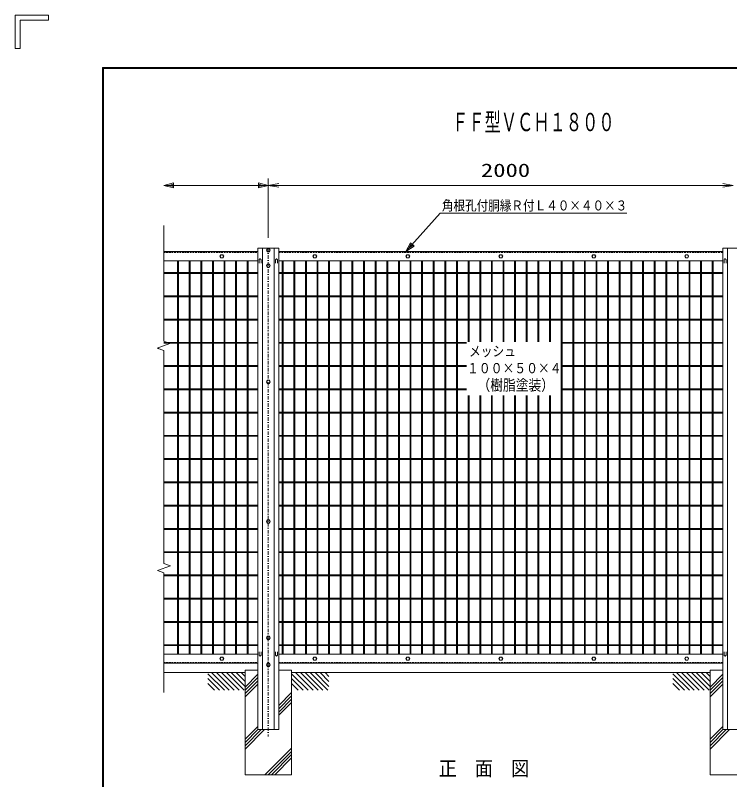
# Model space of a CAD drawing. Units: millimetres, scale not verified. Extents: x -4425 to 4425, y -3150 to 3150.
# Drawn here: x -4425 to -1352, y -137 to 3150 of the extents above; entities that cross this region are included whole.
import ezdxf
from ezdxf.enums import TextEntityAlignment as Align

# ---------------------------------------------------------------- set-up
doc = ezdxf.new("R2010")
doc.units = ezdxf.units.MM
doc.header["$LTSCALE"] = 30
doc.linetypes.add('USER1', pattern=[1.01, 0.5, -0.25, 0.01, -0.25])
doc.linetypes.add('USER2', pattern=[0.375, 0.25, -0.125])
for name, color, linetype, lineweight in [('0-0_1', 4, 'Continuous', 18), ('0-1_2', 7, 'Continuous', 9), ('0-2_0', 1, 'Continuous', 18), ('0-5_WAKU', 7, 'Continuous', 9)]:
    doc.layers.add(name, color=color, linetype=linetype, lineweight=lineweight)
doc.layers.add('0-3_10', color=4, linetype='Continuous')
doc.styles.add('ＭＳ ゴシック', font='')
doc.styles.get('ＭＳ ゴシック').set_extended_font_data('MS Gothic')

# ---------------------------------------------------------------- blocks, each defined once
blk = doc.blocks.new('C4')
at = {"layer": '0-0_1'}
blk.add_line((16182.3, 142452.6), (16307.3, 142327.6), dxfattribs=at)
blk = doc.blocks.new('C7')
at = {"layer": '0-0_1'}
blk.add_line((48157.7, 154850.1), (52602.9, 159800.1), dxfattribs=at)
blk.add_lwpolyline([(49233.9, 155577.1), (48157.7, 154850.1), (48765.2, 155998)], close=True, dxfattribs=at)
blk.add_lwpolyline([(49116.7, 155682.3), (48578.6, 155318.8), (48882.3, 155892.8)], dxfattribs=at)
blk = doc.blocks.new('DARROWS')
at = {"layer": '0-2_0', "color": 2}
blk.add_line((0, 0), (-29.97, 0), dxfattribs=at)
blk.add_lwpolyline([(-30, -5), (0, 0), (-30, 5)], dxfattribs=at)

msp = doc.modelspace()

# ---------------------------------------------------------------- linework, layer by layer
at = {"layer": '0-0_1'}
for p, q in [((-2597.74, 2298.67), (-1794.81, 2298.67)), ((-3786.74, 2245.67), (-3786.74, 2108.47)), ((-3786.74, 2108.47), (-3786.74, 1748.98)), ((-3727.24, 2093.67), (-3727.24, 403.67)), ((-3723.24, 2093.67), (-3723.24, 403.67)), ((-3677.24, 2093.67), (-3677.24, 403.67)), ((-3673.24, 2093.67), (-3673.24, 403.67)), ((-3627.24, 2093.67), (-3627.24, 403.67)), ((-3623.24, 2093.67), (-3623.24, 403.67)), ((-3577.24, 2093.67), (-3577.24, 403.67)), ((-3573.24, 2093.67), (-3573.24, 403.67)), ((-3527.24, 2093.67), (-3527.24, 403.67)), ((-3523.24, 2093.67), (-3523.24, 403.67)), ((-3477.24, 2093.67), (-3477.24, 403.67)), ((-3473.24, 2093.67), (-3473.24, 403.67)), ((-3427.24, 2093.67), (-3427.24, 403.67)), ((-3423.24, 2093.67), (-3423.24, 403.67)), ((-3277.24, 2093.67), (-3277.24, 403.67)), ((-3273.24, 2093.67), (-3273.24, 403.67)), ((-3227.24, 2093.67), (-3227.24, 403.67)), ((-3223.24, 2093.67), (-3223.24, 403.67)), ((-3177.24, 2093.67), (-3177.24, 403.67)), ((-3173.24, 2093.67), (-3173.24, 403.67)), ((-3127.24, 2093.67), (-3127.24, 403.67)), ((-3123.24, 2093.67), (-3123.24, 403.67)), ((-3077.24, 2093.67), (-3077.24, 403.67)), ((-3073.24, 2093.67), (-3073.24, 403.67)), ((-3027.24, 2093.67), (-3027.24, 403.67)), ((-3023.24, 2093.67), (-3023.24, 403.67)), ((-2977.24, 2093.67), (-2977.24, 403.67)), ((-2973.24, 2093.67), (-2973.24, 403.67)), ((-2927.24, 2093.67), (-2927.24, 403.67)), ((-2923.24, 2093.67), (-2923.24, 403.67)), ((-2877.24, 2093.67), (-2877.24, 403.67)), ((-2873.24, 2093.67), (-2873.24, 403.67)), ((-2827.24, 2093.67), (-2827.24, 403.67)), ((-2823.24, 2093.67), (-2823.24, 403.67)), ((-2777.24, 2093.67), (-2777.24, 403.67)), ((-2773.24, 2093.67), (-2773.24, 403.67)), ((-2727.24, 2093.67), (-2727.24, 403.67)), ((-2723.24, 2093.67), (-2723.24, 403.67)), ((-2677.24, 2093.67), (-2677.24, 403.67)), ((-2673.24, 2093.67), (-2673.24, 403.67)), ((-2627.24, 2093.67), (-2627.24, 403.67)), ((-2623.24, 2093.67), (-2623.24, 403.67)), ((-2577.24, 2093.67), (-2577.24, 403.67)), ((-2573.24, 2093.67), (-2573.24, 403.67)), ((-2527.24, 2093.67), (-2527.24, 403.67)), ((-2523.24, 2093.67), (-2523.24, 403.67)), ((-2477.24, 2093.67), (-2477.24, 1746.32)), ((-2473.24, 2093.67), (-2473.24, 1746.32)), ((-2427.24, 2093.67), (-2427.24, 1746.32)), ((-2423.24, 2093.67), (-2423.24, 1746.32)), ((-2377.24, 2093.67), (-2377.24, 1746.32)), ((-2373.24, 2093.67), (-2373.24, 1746.32)), ((-2327.24, 2093.67), (-2327.24, 1746.32)), ((-2323.24, 2093.67), (-2323.24, 1746.32)), ((-2277.24, 2093.67), (-2277.24, 1746.32)), ((-2273.24, 2093.67), (-2273.24, 1746.32)), ((-2227.24, 2093.67), (-2227.24, 1746.32)), ((-2223.24, 2093.67), (-2223.24, 1746.32)), ((-2177.24, 2093.67), (-2177.24, 1746.32)), ((-2173.24, 2093.67), (-2173.24, 1746.32)), ((-2127.24, 2093.67), (-2127.24, 1746.32)), ((-2123.24, 2093.67), (-2123.24, 1746.32)), ((-2077.24, 2093.67), (-2077.24, 403.67)), ((-2073.24, 2093.67), (-2073.24, 403.67)), ((-2027.24, 2093.67), (-2027.24, 403.67)), ((-2023.24, 2093.67), (-2023.24, 403.67)), ((-1977.24, 2093.67), (-1977.24, 403.67)), ((-1973.24, 2093.67), (-1973.24, 403.67)), ((-1927.24, 2093.67), (-1927.24, 403.67)), ((-1923.24, 2093.67), (-1923.24, 403.67)), ((-1877.24, 2093.67), (-1877.24, 403.67)), ((-1873.24, 2093.67), (-1873.24, 403.67)), ((-1827.24, 2093.67), (-1827.24, 403.67)), ((-1823.24, 2093.67), (-1823.24, 403.67)), ((-1777.24, 2093.67), (-1777.24, 403.67)), ((-1773.24, 2093.67), (-1773.24, 403.67)), ((-1727.24, 2093.67), (-1727.24, 403.67)), ((-1723.24, 2093.67), (-1723.24, 403.67)), ((-1677.24, 2093.67), (-1677.24, 403.67)), ((-1673.24, 2093.67), (-1673.24, 403.67)), ((-1627.24, 2093.67), (-1627.24, 403.67)), ((-1623.24, 2093.67), (-1623.24, 403.67)), ((-1577.24, 2093.67), (-1577.24, 403.67)), ((-1573.24, 2093.67), (-1573.24, 403.67)), ((-1527.24, 2093.67), (-1527.24, 403.67)), ((-1523.24, 2093.67), (-1523.24, 403.67)), ((-1477.24, 2093.67), (-1477.24, 403.67)), ((-1473.24, 2093.67), (-1473.24, 403.67)), ((-1427.24, 2093.67), (-1427.24, 403.67)), ((-1423.24, 2093.67), (-1423.24, 403.67)), ((-3786.74, 2043.67), (-3381.74, 2043.67)), ((-3786.74, 2039.67), (-3381.74, 2039.67)), ((-1381.74, 2043.67), (-3291.74, 2043.67)), ((-1381.74, 2039.67), (-3291.74, 2039.67)), ((-3786.74, 1943.67), (-3381.74, 1943.67)), ((-3786.74, 1939.67), (-3381.74, 1939.67)), ((-1381.74, 1943.67), (-3291.74, 1943.67)), ((-1381.74, 1939.67), (-3291.74, 1939.67)), ((-3786.74, 1843.67), (-3381.74, 1843.67)), ((-1381.74, 1843.67), (-3291.74, 1843.67)), ((-3786.74, 1839.67), (-3381.74, 1839.67)), ((-1381.74, 1839.67), (-3291.74, 1839.67)), ((-3760.02, 1739.25), (-3786.74, 1748.98)), ((-3786.74, 1743.67), (-3381.74, 1743.67)), ((-2484.23, 1743.67), (-3291.74, 1743.67)), ((-1381.74, 1743.67), (-2077.71, 1743.67)), ((-3760.02, 1739.25), (-3815.4, 1719.1)), ((-3815.4, 1719.1), (-3786.74, 1708.67)), ((-3786.74, 1739.67), (-3381.74, 1739.67)), ((-2484.23, 1739.67), (-3291.74, 1739.67)), ((-1381.74, 1739.67), (-2077.71, 1739.67)), ((-3786.74, 1708.67), (-3786.74, 792.8)), ((-3786.74, 1643.67), (-3381.74, 1643.67)), ((-2484.23, 1643.67), (-3291.74, 1643.67)), ((-1381.74, 1643.67), (-2077.71, 1643.67)), ((-3786.74, 1639.67), (-3381.74, 1639.67)), ((-2484.23, 1639.67), (-3291.74, 1639.67)), ((-1381.74, 1639.67), (-2077.71, 1639.67)), ((-3786.74, 1543.67), (-3381.74, 1543.67)), ((-3786.74, 1539.67), (-3381.74, 1539.67)), ((-2484.23, 1543.67), (-3291.74, 1543.67)), ((-2484.23, 1539.67), (-3291.74, 1539.67)), ((-2477.24, 1515.6), (-2477.24, 403.67)), ((-2473.24, 1515.6), (-2473.24, 403.67)), ((-2427.24, 1515.6), (-2427.24, 403.67)), ((-2423.24, 1515.6), (-2423.24, 403.67)), ((-2377.24, 1515.6), (-2377.24, 403.67)), ((-2373.24, 1515.6), (-2373.24, 403.67)), ((-2327.24, 1515.6), (-2327.24, 403.67)), ((-2323.24, 1515.6), (-2323.24, 403.67)), ((-2277.24, 1515.6), (-2277.24, 403.67)), ((-2273.24, 1515.6), (-2273.24, 403.67)), ((-2227.24, 1515.6), (-2227.24, 403.67)), ((-2223.24, 1515.6), (-2223.24, 403.67)), ((-2177.24, 1515.6), (-2177.24, 403.67)), ((-2173.24, 1515.6), (-2173.24, 403.67)), ((-2127.24, 1515.6), (-2127.24, 403.67)), ((-2123.24, 1515.6), (-2123.24, 403.67)), ((-1381.74, 1543.67), (-2077.71, 1543.67)), ((-1381.74, 1539.67), (-2077.71, 1539.67)), ((-3786.74, 1443.67), (-3381.74, 1443.67)), ((-3786.74, 1439.67), (-3381.74, 1439.67)), ((-1381.74, 1443.67), (-3291.74, 1443.67)), ((-1381.74, 1439.67), (-3291.74, 1439.67)), ((-3786.74, 1343.67), (-3381.74, 1343.67)), ((-3786.74, 1339.67), (-3381.74, 1339.67)), ((-1381.74, 1343.67), (-3291.74, 1343.67)), ((-1381.74, 1339.67), (-3291.74, 1339.67)), ((-3786.74, 1243.67), (-3381.74, 1243.67)), ((-3786.74, 1239.67), (-3381.74, 1239.67)), ((-1381.74, 1243.67), (-3291.74, 1243.67)), ((-1381.74, 1239.67), (-3291.74, 1239.67)), ((-3786.74, 1143.67), (-3381.74, 1143.67)), ((-3786.74, 1139.67), (-3381.74, 1139.67)), ((-1381.74, 1143.67), (-3291.74, 1143.67)), ((-1381.74, 1139.67), (-3291.74, 1139.67)), ((-3786.74, 1043.67), (-3381.74, 1043.67)), ((-3786.74, 1039.67), (-3381.74, 1039.67)), ((-1381.74, 1043.67), (-3291.74, 1043.67)), ((-1381.74, 1039.67), (-3291.74, 1039.67)), ((-3786.74, 943.67), (-3381.74, 943.67)), ((-3786.74, 939.67), (-3381.74, 939.67)), ((-1381.74, 943.67), (-3291.74, 943.67)), ((-1381.74, 939.67), (-3291.74, 939.67)), ((-3786.74, 843.67), (-3381.74, 843.67)), ((-3786.74, 839.67), (-3381.74, 839.67)), ((-1381.74, 843.67), (-3291.74, 843.67)), ((-1381.74, 839.67), (-3291.74, 839.67)), ((-3813.46, 762.22), (-3786.74, 752.49)), ((-3786.74, 752.49), (-3786.74, 332.02)), ((-3786.74, 743.67), (-3381.74, 743.67)), ((-3786.74, 739.67), (-3381.74, 739.67)), ((-1381.74, 743.67), (-3291.74, 743.67)), ((-1381.74, 739.67), (-3291.74, 739.67)), ((-3786.74, 643.67), (-3381.74, 643.67)), ((-3786.74, 639.67), (-3381.74, 639.67)), ((-1381.74, 643.67), (-3291.74, 643.67)), ((-1381.74, 639.67), (-3291.74, 639.67)), ((-3786.74, 543.67), (-3381.74, 543.67)), ((-3786.74, 539.67), (-3381.74, 539.67)), ((-1381.74, 543.67), (-3291.74, 543.67)), ((-1381.74, 539.67), (-3291.74, 539.67)), ((-3786.74, 443.67), (-3381.74, 443.67)), ((-3786.74, 439.67), (-3381.74, 439.67)), ((-1381.74, 443.67), (-3291.74, 443.67)), ((-1381.74, 439.67), (-3291.74, 439.67)), ((-3786.74, 332.02), (-3786.74, 237.92)), ((-3597.26, 318.99), (-3525.85, 247.57)), ((-3597.26, 297.78), (-3547.06, 247.57)), ((-3580.73, 323.67), (-3504.63, 247.57)), ((-3559.52, 323.67), (-3483.42, 247.57)), ((-3538.31, 323.67), (-3462.21, 247.57)), ((-3517.09, 323.67), (-3440.99, 247.57)), ((-3495.88, 323.67), (-3436.74, 264.53)), ((-3474.67, 323.67), (-3436.74, 285.74)), ((-3453.45, 323.67), (-3436.74, 306.96)), ((-3381.74, 316.67), (-3436.74, 261.67)), ((-3381.74, 302.53), (-3436.74, 247.53)), ((-3236.74, 318.99), (-3165.32, 247.57)), ((-3236.74, 297.78), (-3186.53, 247.57)), ((-3220.21, 323.67), (-3144.11, 247.57)), ((-3199, 323.67), (-3122.89, 247.57)), ((-3177.78, 323.67), (-3101.68, 247.57)), ((-3156.57, 323.67), (-3080.47, 247.57)), ((-3135.36, 323.67), (-3076.21, 264.53)), ((-3114.14, 323.67), (-3076.21, 285.74)), ((-3092.93, 323.67), (-3076.21, 306.96)), ((-1597.26, 318.99), (-1525.85, 247.57)), ((-1597.26, 297.78), (-1547.06, 247.57)), ((-1580.73, 323.67), (-1504.63, 247.57)), ((-1559.52, 323.67), (-1483.42, 247.57)), ((-1538.31, 323.67), (-1462.21, 247.57)), ((-1517.09, 323.67), (-1440.99, 247.57)), ((-1495.88, 323.67), (-1436.74, 264.53)), ((-1474.67, 323.67), (-1436.74, 285.74)), ((-1453.45, 323.67), (-1436.74, 306.96)), ((-1381.74, 316.67), (-1436.74, 261.67)), ((-1381.74, 302.53), (-1436.74, 247.53)), ((-3597.26, 276.56), (-3568.27, 247.57)), ((-3381.74, 288.39), (-3436.74, 233.39)), ((-3381.74, 274.25), (-3436.74, 219.25)), ((-3236.74, 276.56), (-3207.75, 247.57)), ((-1597.26, 276.56), (-1568.27, 247.57)), ((-1381.74, 288.39), (-1436.74, 233.39)), ((-1381.74, 274.25), (-1436.74, 219.25)), ((-3236.74, 237.52), (-3291.74, 182.52)), ((-3236.74, 223.38), (-3291.74, 168.38)), ((-3236.74, 209.24), (-3291.74, 154.24)), ((-3236.74, 195.1), (-3291.74, 140.1)), ((-3381.74, 92.52), (-3436.74, 37.52)), ((-3367.3, 78.67), (-3436.74, 9.24)), ((-3353.16, 78.67), (-3436.74, -4.91)), ((-3381.74, 78.38), (-3436.74, 23.38)), ((-1381.74, 92.52), (-1436.74, 37.52)), ((-1367.3, 78.67), (-1436.74, 9.24)), ((-1353.16, 78.67), (-1436.74, -4.91)), ((-1381.74, 78.38), (-1436.74, 23.38)), ((-3236.74, -0.77), (-3351.16, -115.2)), ((-3236.74, -14.91), (-3337.02, -115.2)), ((-3236.74, -29.05), (-3322.88, -115.2)), ((-3236.74, -43.2), (-3308.74, -115.2))]:
    msp.add_line(p, q, dxfattribs=at)
at = {"layer": '0-0_1', "color": 7, "lineweight": 9}
for p, q in [((-3381.74, 2148.67), (-3291.74, 2148.67)), ((-3381.74, 2148.67), (-3381.74, 78.67)), ((-3361.74, 2148.67), (-3361.74, 78.67)), ((-3311.74, 2148.67), (-3311.74, 78.67)), ((-3291.74, 2148.67), (-3291.74, 78.67)), ((-1381.74, 2148.67), (-1291.74, 2148.67)), ((-1381.74, 2148.67), (-1381.74, 78.67)), ((-1361.74, 2148.67), (-1361.74, 78.67)), ((-3786.74, 2133.67), (-3381.74, 2133.67)), ((-3291.74, 2133.67), (-2336.74, 2133.67)), ((-1381.74, 2133.67), (-2336.74, 2133.67)), ((-3786.74, 2093.67), (-3381.74, 2093.67)), ((-3375.99, 2084.85), (-3375.99, 2098.67)), ((-3367.99, 2084.85), (-3367.99, 2098.67)), ((-3305.49, 2084.85), (-3305.49, 2098.67)), ((-3297.49, 2084.85), (-3297.49, 2098.67)), ((-1381.74, 2093.67), (-3291.74, 2093.67)), ((-1375.99, 2084.85), (-1375.99, 2098.67)), ((-1367.99, 2084.85), (-1367.99, 2098.67)), ((-3786.74, 403.67), (-3381.74, 403.67)), ((-3375.99, 412.5), (-3375.99, 398.67)), ((-3367.99, 412.5), (-3367.99, 398.67)), ((-3305.49, 412.5), (-3305.49, 398.67)), ((-3297.49, 412.5), (-3297.49, 398.67)), ((-3291.74, 403.67), (-2336.74, 403.67)), ((-1381.74, 403.67), (-2336.74, 403.67)), ((-1375.99, 412.5), (-1375.99, 398.67)), ((-1367.99, 412.5), (-1367.99, 398.67)), ((-3786.74, 363.67), (-3381.74, 363.67)), ((-3291.74, 363.67), (-2336.74, 363.67)), ((-1381.74, 363.67), (-2336.74, 363.67)), ((-3436.74, 333.67), (-3381.74, 333.67)), ((-3436.74, 333.67), (-3436.74, -116.33)), ((-3291.74, 333.67), (-3236.74, 333.67)), ((-3236.74, 333.67), (-3236.74, -116.33)), ((-1381.74, 333.67), (-1436.74, 333.67)), ((-1436.74, 333.67), (-1436.74, -116.33)), ((-3786.74, 323.67), (-3436.74, 323.67)), ((-3236.74, 323.67), (-2336.74, 323.67)), ((-1436.74, 323.67), (-2336.74, 323.67)), ((-3381.74, 78.67), (-3291.74, 78.67)), ((-1291.74, 78.67), (-1381.74, 78.67)), ((-3436.74, -116.33), (-3236.74, -116.33)), ((-1236.74, -116.33), (-1436.74, -116.33))]:
    msp.add_line(p, q, dxfattribs=at)
at = {"layer": '0-0_1', "linetype": 'USER1'}
msp.add_line((-3336.74, 2148.67), (-3336.74, 49.05), dxfattribs=at)
at = {"layer": '0-0_1', "color": 7, "linetype": 'USER2', "lineweight": 9}
for p, q in [((-3786.74, 2130.67), (-3381.74, 2130.67)), ((-3291.74, 2130.67), (-1381.74, 2130.67)), ((-3786.74, 366.67), (-3381.74, 366.67)), ((-3291.74, 366.67), (-1381.74, 366.67))]:
    msp.add_line(p, q, dxfattribs=at)
at = {"layer": '0-0_1'}
for points in [[(-3336.74, 2418.67), (-3786.74, 2418.67), (-3744.74, 2429.17), (-3744.74, 2408.17), (-3786.74, 2418.67)], [(-3744.74, 2413.42), (-3765.74, 2418.67), (-3744.74, 2423.92)], [(-3378.74, 2423.92), (-3357.74, 2418.67), (-3378.74, 2413.42)], [(-3813.46, 762.22), (-3758.08, 782.37), (-3786.74, 792.8)]]:
    msp.add_lwpolyline(points, dxfattribs=at)
msp.add_lwpolyline([(-3378.74, 2429.17), (-3336.74, 2418.67), (-3378.74, 2408.17)], close=True, dxfattribs=at)
at = {"layer": '0-0_1', "color": 7, "lineweight": 9}
for centre, start, end in [((-3371.99, 2098.67), 0, 180.00664), ((-3301.49, 2098.67), 0, 180.00664), ((-1371.99, 2098.67), 0, 180.00664), ((-3371.99, 398.67), 179.99664, 0.00327), ((-3301.49, 398.67), 179.99664, 0.00327), ((-1371.99, 398.67), 179.99664, 0.00327)]:
    msp.add_arc(centre, 4, start, end, dxfattribs=at)
at = {"layer": '0-1_2'}
for points in [[(-3328.74, 2140.36), (-3332.74, 2147.29), (-3340.74, 2147.29), (-3344.74, 2140.36), (-3340.74, 2133.43), (-3332.74, 2133.43)], [(-3544.74, 2113.67), (-3540.74, 2120.6), (-3532.74, 2120.6), (-3528.74, 2113.67), (-3532.74, 2106.74), (-3540.74, 2106.74)], [(-3128.74, 2113.67), (-3132.74, 2120.6), (-3140.74, 2120.6), (-3144.74, 2113.67), (-3140.74, 2106.74), (-3132.74, 2106.74)], [(-2728.74, 2113.67), (-2732.74, 2120.6), (-2740.74, 2120.6), (-2744.74, 2113.67), (-2740.74, 2106.74), (-2732.74, 2106.74)], [(-2328.74, 2113.67), (-2332.74, 2120.6), (-2340.74, 2120.6), (-2344.74, 2113.67), (-2340.74, 2106.74), (-2332.74, 2106.74)], [(-1928.74, 2113.67), (-1932.74, 2120.6), (-1940.74, 2120.6), (-1944.74, 2113.67), (-1940.74, 2106.74), (-1932.74, 2106.74)], [(-1528.74, 2113.67), (-1532.74, 2120.6), (-1540.74, 2120.6), (-1544.74, 2113.67), (-1540.74, 2106.74), (-1532.74, 2106.74)], [(-3328.74, 2073.67), (-3332.74, 2080.6), (-3340.74, 2080.6), (-3344.74, 2073.67), (-3340.74, 2066.74), (-3332.74, 2066.74)], [(-3328.74, 1573.67), (-3332.74, 1580.6), (-3340.74, 1580.6), (-3344.74, 1573.67), (-3340.74, 1566.74), (-3332.74, 1566.74)], [(-3328.74, 973.67), (-3332.74, 980.6), (-3340.74, 980.6), (-3344.74, 973.67), (-3340.74, 966.74), (-3332.74, 966.74)], [(-3328.74, 473.67), (-3332.74, 480.6), (-3340.74, 480.6), (-3344.74, 473.67), (-3340.74, 466.75), (-3332.74, 466.75)], [(-3544.74, 383.67), (-3540.74, 390.6), (-3532.74, 390.6), (-3528.74, 383.67), (-3532.74, 376.75), (-3540.74, 376.75)], [(-3328.74, 357.35), (-3332.74, 364.28), (-3340.74, 364.28), (-3344.74, 357.35), (-3340.74, 350.42), (-3332.74, 350.42)], [(-3128.74, 383.67), (-3132.74, 390.6), (-3140.74, 390.6), (-3144.74, 383.67), (-3140.74, 376.75), (-3132.74, 376.75)], [(-2728.74, 383.67), (-2732.74, 390.6), (-2740.74, 390.6), (-2744.74, 383.67), (-2740.74, 376.75), (-2732.74, 376.75)], [(-2328.74, 383.67), (-2332.74, 390.6), (-2340.74, 390.6), (-2344.74, 383.67), (-2340.74, 376.75), (-2332.74, 376.75)], [(-1928.74, 383.67), (-1932.74, 390.6), (-1940.74, 390.6), (-1944.74, 383.67), (-1940.74, 376.75), (-1932.74, 376.75)], [(-1528.74, 383.67), (-1532.74, 390.6), (-1540.74, 390.6), (-1544.74, 383.67), (-1540.74, 376.75), (-1532.74, 376.75)]]:
    msp.add_lwpolyline(points, close=True, dxfattribs=at)
for centre in [(-3336.74, 2140.36), (-3536.74, 2113.67), (-3136.74, 2113.67), (-2736.74, 2113.67), (-2336.74, 2113.67), (-1936.74, 2113.67), (-1536.74, 2113.67), (-3336.74, 2073.67), (-3336.74, 1573.67), (-3336.74, 973.67), (-3336.74, 473.67), (-3536.74, 383.67), (-3336.74, 357.35), (-3136.74, 383.67), (-2736.74, 383.67), (-2336.74, 383.67), (-1936.74, 383.67), (-1536.74, 383.67)]:
    msp.add_circle(centre, 6.93, dxfattribs=at)
at = {"layer": '0-2_0'}
msp.add_line((-3336.74, 2193.67), (-3336.74, 2448.67), dxfattribs=at)
at = {"layer": '0-2_0', "color": 2}
msp.add_line((-3291.74, 2418.67), (-1381.74, 2418.67), dxfattribs=at)
at = {"layer": '0-5_WAKU'}
for p, q in [((-4281.92, 3150), (-4425.17, 3150)), ((-4403.68, 3006.75), (-4403.68, 3128.52)), ((-4048.17, 2923), (4197.83, 2923)), ((-4048.17, -2923), (-4048.17, 2923))]:
    msp.add_line(p, q, dxfattribs=at)
for points in [[(-4425.17, 3150), (-4425.17, 3006.75), (-4403.68, 3006.75)], [(-4403.68, 3128.52), (-4281.92, 3128.52), (-4281.92, 3150)], [(-4046.17, -2921), (-4046.17, 2921), (4195.83, 2921)]]:
    msp.add_lwpolyline(points, dxfattribs=at)
msp.add_lwpolyline([(-4050.17, 2925), (4199.83, 2925), (4199.83, -2925), (-4050.17, -2925)], close=True, dxfattribs=at)

# ---------------------------------------------------------------- block references
at = {"layer": '0-2_0', "xscale": 1.5, "yscale": 1.5, "rotation": 180}
msp.add_blockref('DARROWS', (-3336.74, 2418.67), dxfattribs=at)
at = {"layer": '0-2_0'}
for name, p, xscale, yscale in [('DARROWS', (-1336.74, 2418.67), 1.5, 1.5), ('C7', (-4351.17, -3028), 0.03333333, 0.03333333), ('C4', (-4351.17, -3028), 0.03333333, 0.03333333)]:
    msp.add_blockref(name, p, dxfattribs=dict(at, xscale=xscale, yscale=yscale))

# ---------------------------------------------------------------- texts
at = {"layer": '0-0_1', "style": 'ＭＳ ゴシック'}
for s, height, width, p in [('角根孔付胴縁Ｒ付Ｌ４０×４０×３', 42.99, 0.85, (-2590.24, 2297.91)), ('メッシュ', 43.47, 0.85, (-2473.51, 1670.81)), ('１００×５０×４', 43.92, 0.85, (-2482.24, 1597.73)), ('（樹脂塗装）', 47.35, 0.85, (-2437.24, 1522.07)), ('正\u3000面\u3000図', 63.56, 0.9, (-2604.24, -139.4)), ('正\u3000面\u3000図', 63.56, 0.9, (-2604.24, -139.4))]:
    msp.add_text(s, height=height, dxfattribs=dict(at, width=width)).set_placement(p, align=Align.BOTTOM_LEFT)
at = {"layer": '0-2_0', "color": 3, "style": 'ＭＳ ゴシック', "width": 1.35}
msp.add_text('2000', height=57.62, dxfattribs=at).set_placement((-2422.24, 2437.57), align=Align.BOTTOM_LEFT)
at = {"layer": '0-3_10', "style": 'ＭＳ ゴシック', "width": 0.65}
msp.add_text('ＦＦ型ＶＣＨ１８００', height=78.83, dxfattribs=at).set_placement((-2546.17, 2628.09), align=Align.BOTTOM_LEFT)

doc.saveas('drawing.dxf')
